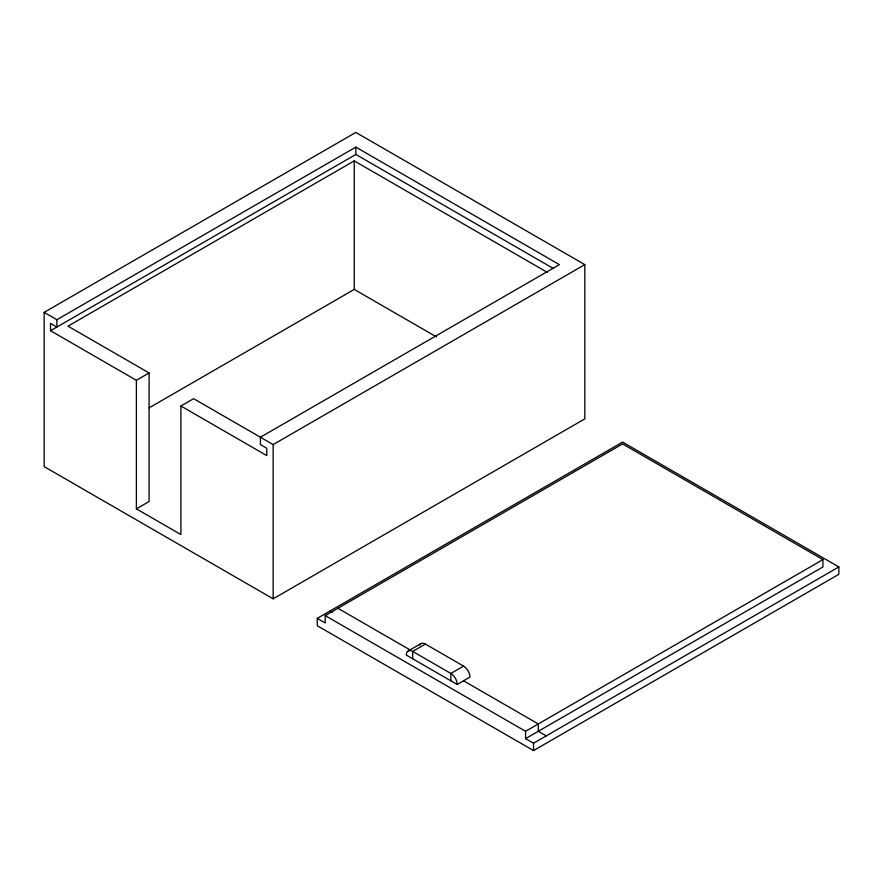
<?xml version="1.0" encoding="UTF-8"?>
<svg xmlns="http://www.w3.org/2000/svg" width="883" height="883" viewBox="0 0 883 883"><rect width="100%" height="100%" fill="white"/><g stroke="black" fill="none" stroke-linecap="round" stroke-linejoin="round"><path stroke-width="1.32" d="M44.15 312.372L355.838 132.428L584.822 264.624L584.822 418.873L273.145 598.817L44.15 466.61L44.15 312.372L56.876 319.712L355.838 147.108L559.38 264.624L260.419 437.228L260.419 444.579L266.776 448.255L266.776 455.595L180.905 406.014L180.905 534.557L136.379 508.851L136.379 380.308L50.508 330.728L50.508 323.388L56.876 327.063L56.876 319.712M50.508 330.728L355.838 154.459L553.442 268.542M547.449 272.439L354.238 160.883L68.002 326.147L149.106 372.968L149.106 501.5L136.379 508.851M136.379 380.308L149.106 372.968M149.106 407.858L354.238 289.425L436.533 336.931M180.905 406.014L193.631 398.674L273.145 444.579L584.822 264.624M317.262 618.376L622.581 442.096L838.85 566.952L838.85 574.303L533.531 750.572L317.262 625.716L317.262 618.376L325.209 622.957L325.209 615.617L622.581 443.928L822.945 559.612L822.945 566.952L525.573 738.641L525.573 731.301L822.945 559.612M408.178 650.981L420.893 643.63M425.396 644.082L412.67 651.422A8.996 5.199 60 0 0 406.312 655.098L457.195 684.468L469.922 677.129A8.996 5.199 60 0 0 463.564 666.113L425.396 644.082A8.996 5.199 60 0 0 419.513 645.219M463.564 666.113L450.838 673.453L412.67 651.422L412.67 658.762M525.573 738.641L533.531 743.232L838.85 566.952M337.935 608.277L410.297 650.054M463.564 680.804L538.299 723.95L538.299 731.301L546.246 735.892M329.977 611.025L332.251 612.338M325.209 615.617L525.573 731.301M533.531 743.232L533.531 750.572M450.838 680.804L450.838 673.453A8.996 5.199 60 0 1 457.195 684.468M355.838 147.108L355.838 154.459M354.238 160.883L354.238 289.425M273.145 444.579L273.145 598.817"/></g></svg>
